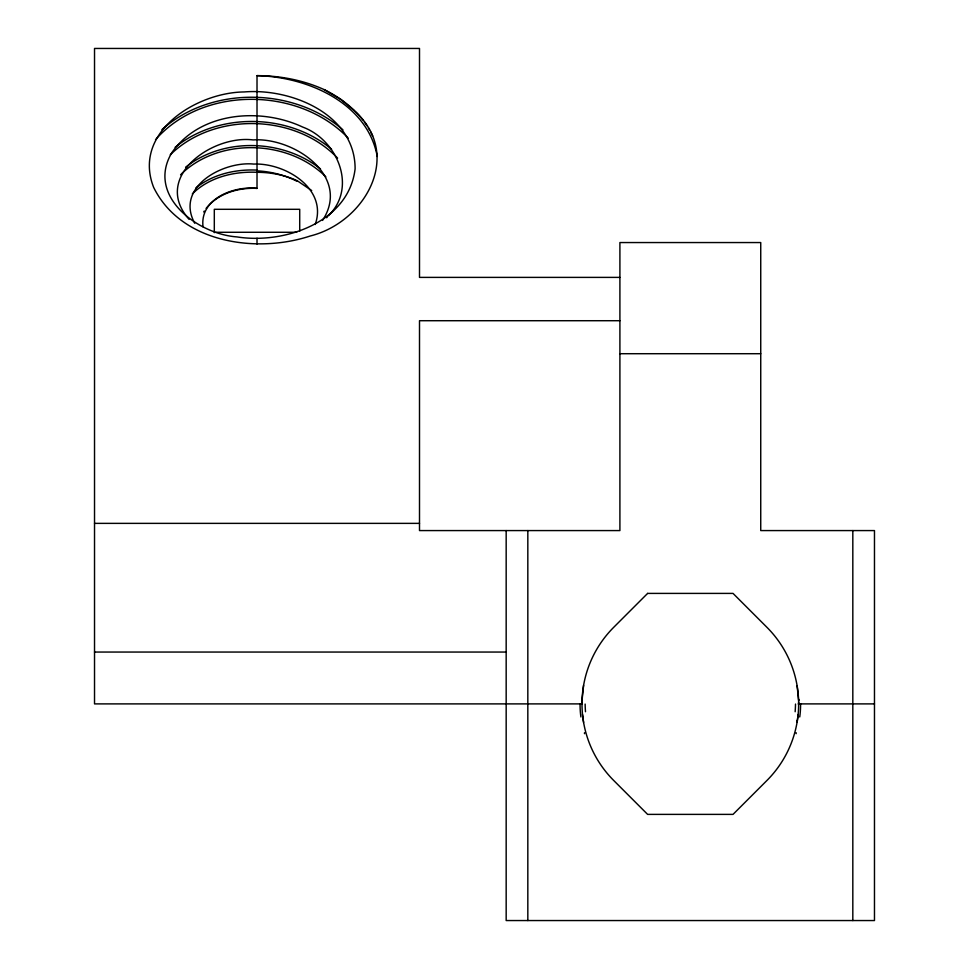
<?xml version="1.0" encoding="UTF-8"?>
<svg xmlns="http://www.w3.org/2000/svg" width="969" height="969" viewBox="0 0 969 969"><rect width="100%" height="100%" fill="white"/><g stroke="black" fill="none" stroke-linecap="round" stroke-linejoin="round"><path stroke-width="1.45" d="M582.066 700.102L583.592 685.349M798.129 714.553L797.112 722.062M797.378 720.439L797.196 721.542M315.204 224.493C327.982 188.567 285.056 162.719 253.733 164.076C223.027 160.939 174.832 187.017 194.721 223.245M203.708 211.981L204.265 211.06M322.556 220.435C351.481 175.922 293.498 137.174 253.115 139.924C212.308 134.655 151.636 177.194 189.076 219.357M206.106 208.42C218.037 193.34 238.398 187.441 257.015 188.386L257.015 75.643C306.834 76.757 367.239 102.448 377.268 156.481M155.524 139.706C203.005 85.538 299.058 86.725 348.198 138.119M329.593 214.524C357.101 185.963 336.727 139.548 302.703 127.072C260.528 107.22 200.135 111.895 171.913 152.569C145.956 195.726 197.676 234.135 236.908 236.908C284.026 244.37 348.646 222.628 355.102 168.909C355.32 114.33 291.197 88.009 244.176 91.946C196.562 92.406 132.026 132.317 153.647 187.38C180.985 242.94 256.313 253.793 310.262 235.988C364.38 222.482 402.947 156.3 355.829 112.065M328.455 215.833L329.024 215.179M180.585 174.808L181.191 174.141M170.278 154.774C214.331 111.653 295.157 113.615 337.6 158.129M326.65 217.759L327.268 217.117M181.821 173.487C220.326 137.126 288.81 139.996 325.863 176.855M192.346 193.885C209.147 177.242 233.941 171.21 257.015 172.3A73.983 52.314 0 0 1 297.18 180.694L311.691 190.542M161.92 129.652C210.939 85.829 293.704 86.98 342.953 129.87M175.135 147.312C218.873 111.859 288.532 113.228 331.568 149.226M185.624 167.189C223.609 137.017 283.033 139.136 320.509 168.933M195.944 187.889C212.938 174.178 235.54 169.09 257.015 170.108M215.808 232.281L296.72 232.281M619.906 277.388L419.504 277.388L419.504 48.45L94.526 48.45L94.526 703.894L581.994 703.894M619.906 320.715L419.504 320.715L419.504 530.576L619.906 530.576L619.906 242.553L760.738 242.553L760.738 530.576L874.474 530.576L874.474 920.55L506.169 920.55L506.169 530.576M619.906 353.709L760.738 353.709M94.526 523.369L419.504 523.369M94.526 652.052L506.169 652.052M799.255 700.102L798.577 700.102L797.112 685.689M798.65 703.894L874.474 703.894M257.015 188.386C233.953 185.636 199.469 198.851 203.054 226.831M257.015 75.643A124.044 87.707 0 0 1 324.143 89.596C339.017 96.815 352.595 106.978 362.854 120.011M324.143 89.596L340.773 99.419L354.654 110.878M364.308 121.924L367.021 125.813M368.281 127.787L369.48 129.785M370.606 131.808L372.653 135.902M583.592 722.438L582.514 714.553M852.817 530.576L852.817 920.55M527.826 530.576L527.826 920.55M299.712 231.191L299.712 209.304L214.306 209.304L214.306 232.657M257.015 238.217L257.015 244.055M581.836 702.065A44.077 3.173 83.1 0 1 582.357 704.124M796.155 732.721A44.077 0.606 -89.7 0 1 796.143 733.678M798.286 704.124A44.077 3.173 -83.1 0 1 798.807 702.065M584.501 733.678A44.077 0.606 89.7 0 1 584.489 732.721M256.991 170.847A74.589 52.883 3.7 0 1 296.732 181.155M800.576 703.76A34.412 12.706 -90 0 1 799.74 716.951M580.903 716.951A34.412 12.706 90 0 1 580.068 703.76M795.513 704.075A35.005 7.958 -88.5 0 1 795.149 711.731M585.494 711.731A35.005 7.958 88.5 0 1 585.131 704.075M647.619 593.403L613.728 627.294A108.322 108.322 0 0 0 613.728 780.493L647.619 814.384L733.024 814.384L766.915 780.493A108.322 108.322 0 0 0 766.915 627.294L733.024 593.403L647.619 593.403"/></g></svg>
